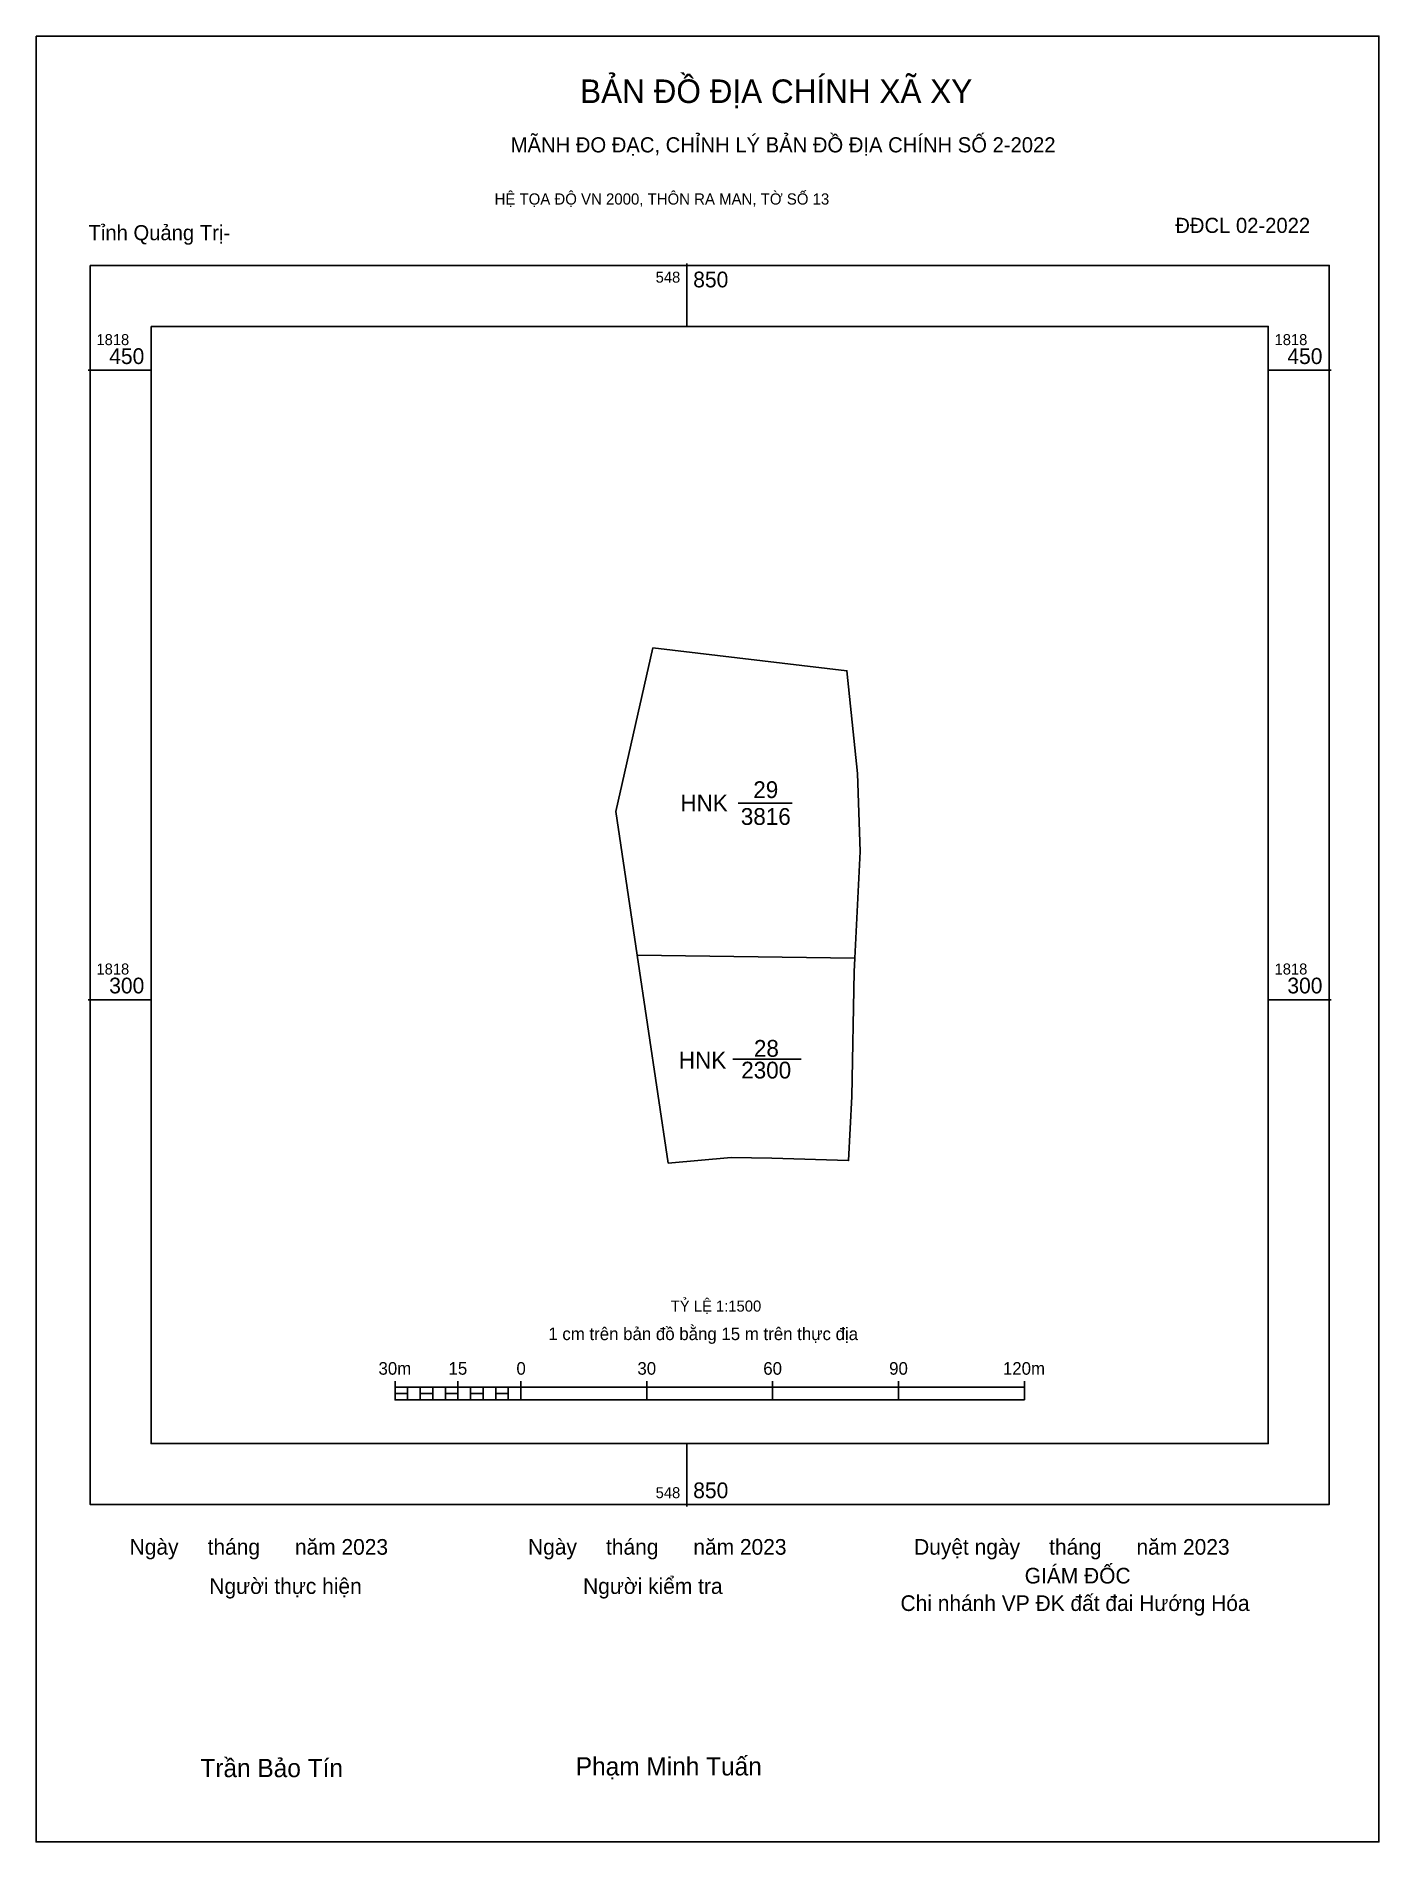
# Model space of a CAD drawing. Extents: x 548695 to 549015, y 1818099 to 1818530.
import ezdxf

# ---------------------------------------------------------------- set-up
doc = ezdxf.new("R2010")
doc.units = 0
for name, color, linetype in [('Level 10', 7, 'Continuous'), ('Level 13', 7, 'Continuous'), ('Level 15', 7, 'Continuous'), ('Level 27', 7, 'Continuous'), ('Level 5', 7, 'Continuous'), ('Level 6', 7, 'Continuous'), ('Level 62', 7, 'Continuous'), ('Level 63', 7, 'Continuous'), ('Level 9', 7, 'Continuous')]:
    doc.layers.add(name, color=color, linetype=linetype)

msp = doc.modelspace()

# ---------------------------------------------------------------- linework, layer by layer
at = {"layer": 'Level 10'}
msp.add_lwpolyline([(548841.85, 1818383.83), (548888.15, 1818378.39), (548890.69, 1818353.9), (548891.31, 1818335.29), (548890.03, 1818309.9), (548838.15, 1818310.6), (548833.05, 1818344.89)], close=True, dxfattribs=at)
at = {"layer": 'Level 15'}
msp.add_lwpolyline([(548694.89, 1818529.65), (549014.92, 1818529.65), (549014.92, 1818099.28), (548694.89, 1818099.28)], close=True, dxfattribs=at)
at = {"layer": 'Level 27'}
for p, q in [((548838.15, 1818310.6), (548838.15, 1818310.59)), ((548890.03, 1818309.9), (548890.03, 1818309.88))]:
    msp.add_line(p, q, dxfattribs=at)
at = {"layer": 'Level 5'}
msp.add_lwpolyline([(548845.53, 1818261.01), (548838.15, 1818310.6), (548890.03, 1818309.9), (548889.87, 1818306.64), (548889.33, 1818276.89), (548888.52, 1818261.66), (548870.27, 1818262.23), (548860.52, 1818262.4)], close=True, dxfattribs=at)
at = {"layer": 'Level 62'}
msp.add_lwpolyline([(548722.3, 1818460.48), (548988.56, 1818460.48), (548988.56, 1818194.22), (548722.3, 1818194.22)], close=True, dxfattribs=at)
at = {"layer": 'Level 63'}
for p, q in [((548850, 1818475.48), (548850, 1818460.48)), ((548707.3, 1818450), (548722.3, 1818450)), ((548988.56, 1818450), (549003.56, 1818450)), ((548707.3, 1818300), (548722.3, 1818300)), ((548988.56, 1818300), (549003.56, 1818300)), ((548780.43, 1818209.12), (548780.43, 1818204.62)), ((548795.43, 1818209.12), (548795.43, 1818204.62)), ((548810.43, 1818209.12), (548810.43, 1818204.62)), ((548840.43, 1818209.12), (548840.43, 1818204.62)), ((548870.43, 1818209.12), (548870.43, 1818204.62)), ((548900.43, 1818209.12), (548900.43, 1818204.62)), ((548930.43, 1818209.12), (548930.43, 1818204.62)), ((548780.43, 1818207.62), (548930.43, 1818207.62)), ((548780.43, 1818204.62), (548930.43, 1818204.62)), ((548783.43, 1818207.62), (548783.43, 1818204.62)), ((548786.43, 1818207.62), (548786.43, 1818204.62)), ((548789.43, 1818207.62), (548789.43, 1818204.62)), ((548792.43, 1818207.62), (548792.43, 1818204.62)), ((548795.43, 1818207.62), (548795.43, 1818204.62)), ((548798.43, 1818207.62), (548798.43, 1818204.62)), ((548801.43, 1818207.62), (548801.43, 1818204.62)), ((548804.43, 1818207.62), (548804.43, 1818204.62)), ((548807.43, 1818207.62), (548807.43, 1818204.62)), ((548810.43, 1818207.62), (548810.43, 1818204.62)), ((548850, 1818194.22), (548850, 1818179.22))]:
    msp.add_line(p, q, dxfattribs=at)
for points in [[(548707.77, 1818475.02), (549003.1, 1818475.02), (549003.1, 1818179.69), (548707.77, 1818179.69)], [(548780.43, 1818206.12), (548783.43, 1818206.12), (548783.43, 1818204.62), (548780.43, 1818204.62)], [(548780.43, 1818206.12), (548783.43, 1818206.12), (548783.43, 1818204.62), (548780.43, 1818204.62)], [(548786.43, 1818206.12), (548789.43, 1818206.12), (548789.43, 1818204.62), (548786.43, 1818204.62)], [(548792.43, 1818206.12), (548795.43, 1818206.12), (548795.43, 1818204.62), (548792.43, 1818204.62)], [(548798.43, 1818206.12), (548801.43, 1818206.12), (548801.43, 1818204.62), (548798.43, 1818204.62)], [(548804.43, 1818206.12), (548807.43, 1818206.12), (548807.43, 1818204.62), (548804.43, 1818204.62)]]:
    msp.add_lwpolyline(points, close=True, dxfattribs=at)
at = {"layer": 'Level 9'}
for p, q in [((548862.21, 1818346.86), (548875.08, 1818346.86)), ((548860.92, 1818285.81), (548877.26, 1818285.81))]:
    msp.add_line(p, q, dxfattribs=at)

# ---------------------------------------------------------------- texts
at = {"layer": 'Level 13'}
for s, p in [('29', (548865.82, 1818348.06)), ('HNK', (548848.46, 1818344.86)), ('3816', (548862.85, 1818341.66)), ('28', (548865.97, 1818286.4)), ('HNK', (548848.08, 1818283.6)), ('2300', (548862.95, 1818281.22))]:
    msp.add_text(s, height=4, dxfattribs=at).set_placement(p)
at = {"layer": 'Level 6'}
msp.add_text('TỶ LỆ 1:1500', height=2.6369, dxfattribs=at).set_placement((548846.15, 1818225.66))
at = {"layer": 'Level 63'}
for s, height, p in [('BẢN ĐỒ ĐỊA CHÍNH XÃ XY', 5.6155, (548824.54, 1818513.71)), ('MÃNH ĐO ĐẠC, CHỈNH LÝ BẢN ĐỒ ĐỊA CHÍNH SỐ 2-2022', 3.6033, (548808, 1818501.94)), ('HỆ TỌA ĐỘ VN 2000, THÔN RA MAN, TỜ SỐ 13', 2.6674, (548804.16, 1818489.5)), ('548', 2.625, (548842.55, 1818470.89)), ('850', 3.75, (548851.5, 1818469.77)), ('1818', 2.625, (548709.27, 1818456)), ('1818', 2.625, (548990.06, 1818456)), ('450', 3.75, (548712.31, 1818451.5)), ('450', 3.75, (548993.11, 1818451.5)), ('1818', 2.625, (548709.27, 1818306)), ('1818', 2.625, (548990.06, 1818306)), ('300', 3.75, (548712.31, 1818301.5)), ('300', 3.75, (548993.11, 1818301.5)), ('1 cm trên bản đồ bằng 15 m trên thực địa', 3, (548816.97, 1818218.87)), ('30m', 3, (548776.49, 1818210.62)), ('15', 3, (548793.18, 1818210.62)), ('0', 3, (548809.37, 1818210.62)), ('30', 3, (548838.2, 1818210.62)), ('60', 3, (548868.2, 1818210.62)), ('90', 3, (548898.2, 1818210.62)), ('120m', 3, (548925.32, 1818210.62)), ('548', 2.625, (548842.55, 1818181.19)), ('850', 3.75, (548851.5, 1818181.19)), ('Ngày     tháng      năm 2023', 3.7325, (548717.18, 1818167.72)), ('Ngày     tháng      năm 2023', 3.7325, (548812.14, 1818167.72)), ('Duyệt ngày     tháng      năm 2023', 3.7325, (548904.15, 1818167.72)), ('GIÁM ĐỐC', 3.732, (548930.51, 1818160.86)), ('Người thực hiện', 3.7325, (548736.18, 1818158.38)), ('Người kiểm tra', 3.7325, (548825.26, 1818158.38)), ('Chi nhánh VP ĐK đất đai Hướng Hóa', 3.7325, (548900.91, 1818154.31)), ('Trần Bảo Tín', 4.3536, (548734.05, 1818114.71)), ('Phạm Minh Tuấn', 4.3536, (548823.52, 1818115.11))]:
    msp.add_text(s, height=height, dxfattribs=at).set_placement(p)
at = {"layer": 'Level 9'}
for s, p in [('Tỉnh Quảng Trị-', (548707.38, 1818481)), ('ĐĐCL 02-2022', (548966.4, 1818482.74))]:
    msp.add_text(s, height=3.6033, dxfattribs=at).set_placement(p)

doc.saveas('drawing.dxf')
